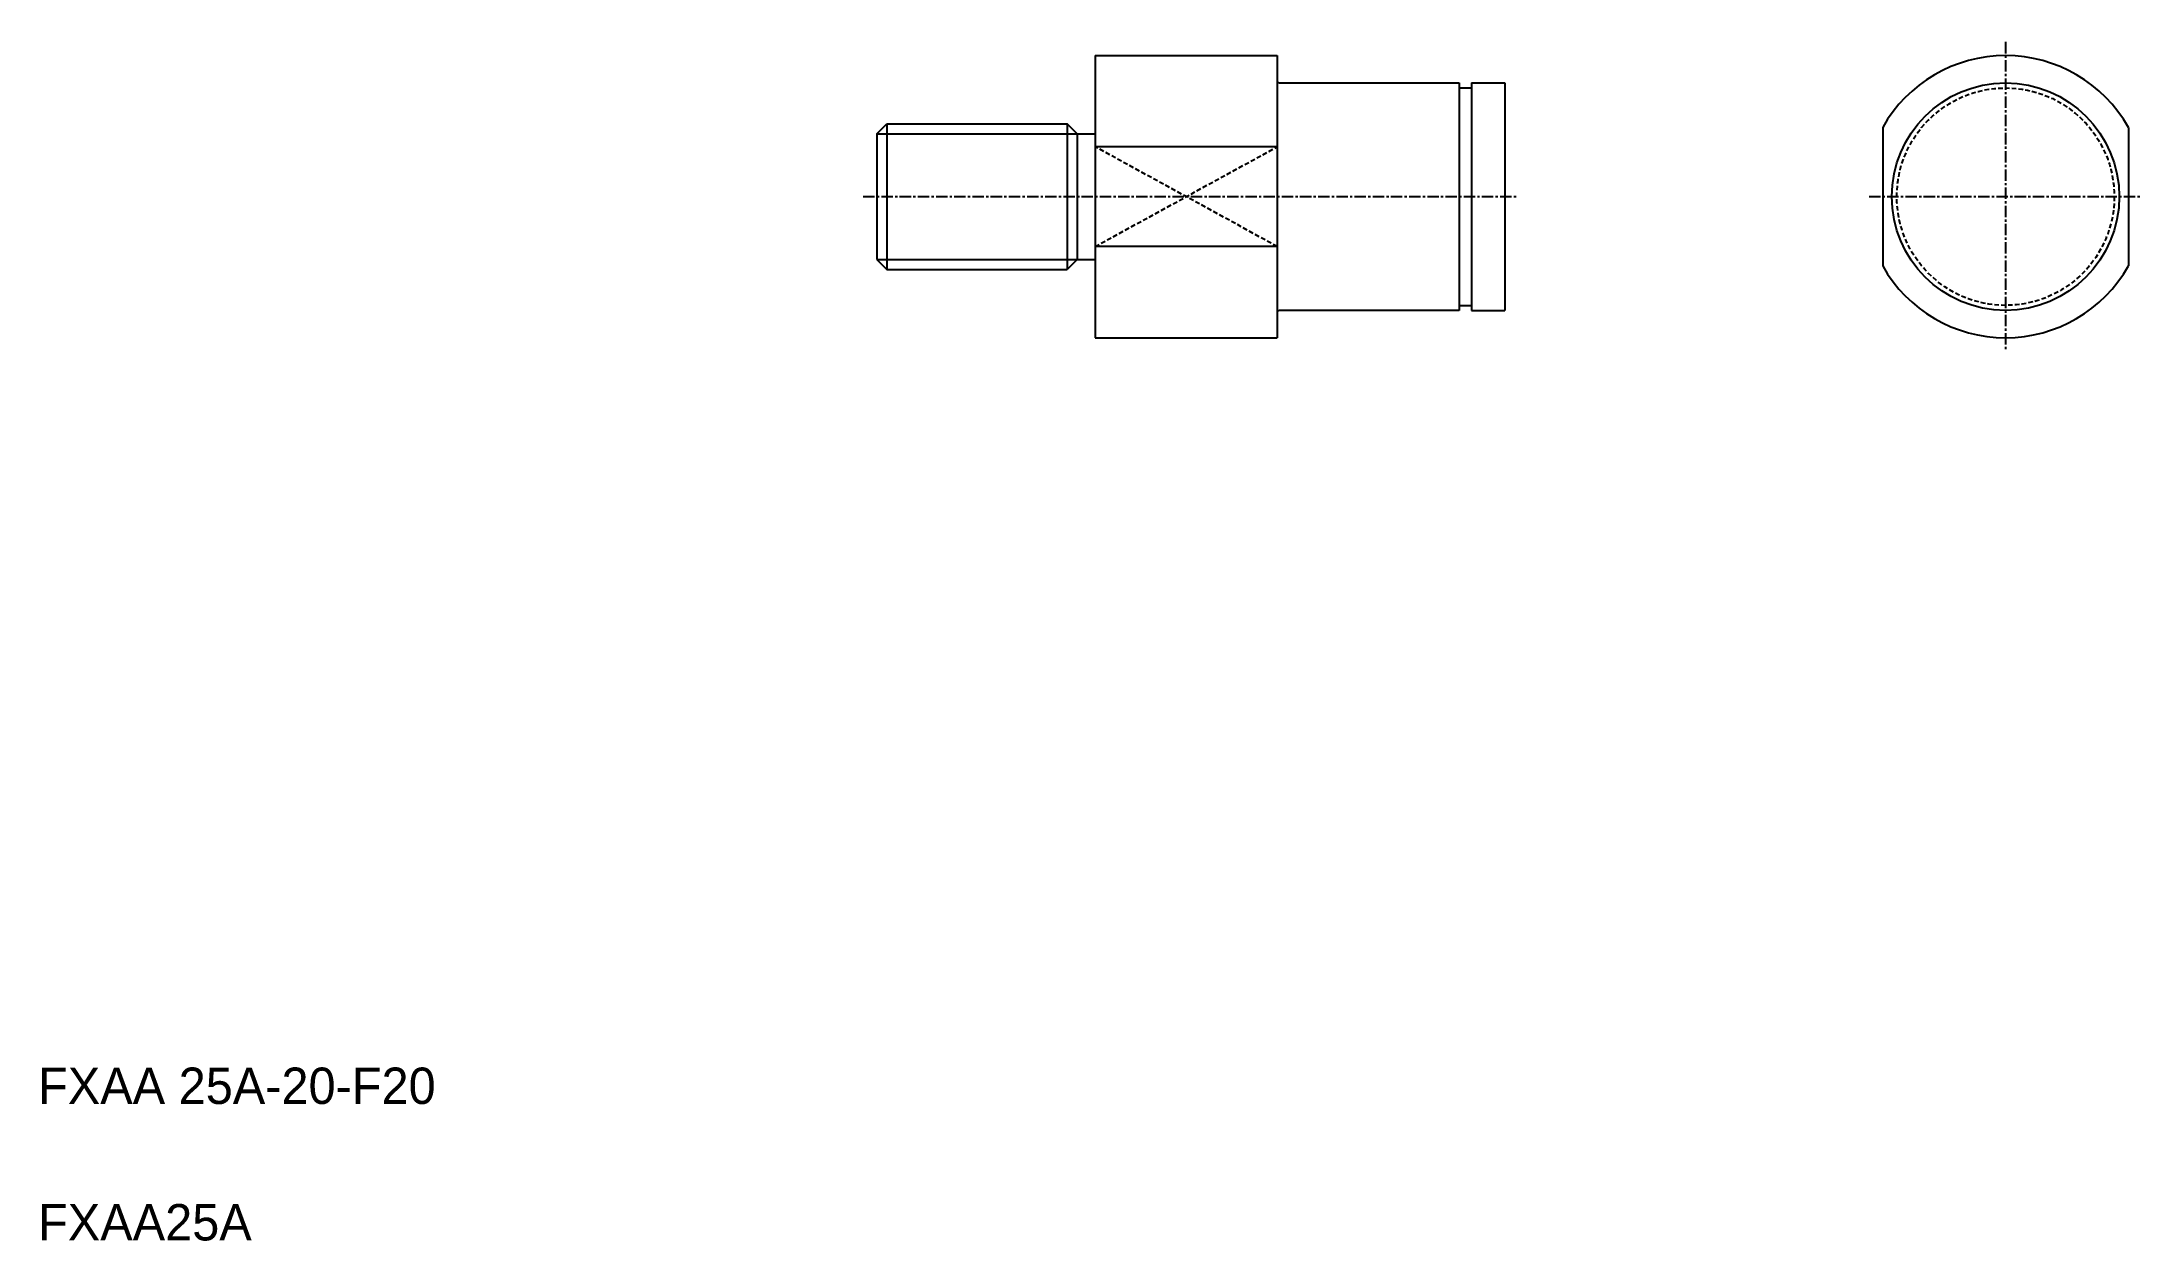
# Model space of a CAD drawing. Extents: x 13 to 244, y 92 to 223.
import ezdxf

# ---------------------------------------------------------------- set-up
doc = ezdxf.new("R2010")
doc.units = 0
doc.linetypes.add('CENTER', pattern=[2, 1.25, -0.25, 0.25, -0.25])
doc.linetypes.add('DASHED', pattern=[0.75, 0.5, -0.25])
doc.layers.get('0').update_dxf_attribs({"linetype": 'CONTINUOUS'})
doc.layers.add('CENTER', color=1, linetype='CENTER')

msp = doc.modelspace()

# ---------------------------------------------------------------- linework, layer by layer
at = {"color": 7, "linetype": 'CONTINUOUS'}
for p, q in [((129.22, 221.86), (129.22, 190.86)), ((129.22, 221.86), (149.22, 221.86)), ((149.22, 221.86), (149.22, 190.86)), ((149.42, 218.86), (169.22, 218.86)), ((154.37, 218.86), (154.37, 218.86)), ((159.32, 218.86), (159.32, 218.86)), ((169.22, 218.86), (169.22, 193.86)), ((169.22, 218.31), (170.57, 218.31)), ((170.57, 218.86), (170.57, 193.86)), ((170.57, 218.86), (174.22, 218.86)), ((174.22, 218.86), (174.22, 193.86)), ((105.22, 213.28), (106.3, 214.36)), ((105.22, 213.28), (105.22, 199.44)), ((106.3, 214.36), (106.3, 198.36)), ((106.3, 214.36), (126.13, 214.36)), ((126.13, 214.36), (126.13, 198.36)), ((127.22, 213.28), (126.13, 214.36)), ((127.22, 213.28), (129.22, 213.28)), ((127.22, 213.28), (127.22, 199.44)), ((215.77, 213.97), (215.77, 198.74)), ((242.77, 213.97), (242.77, 198.74)), ((149.22, 211.84), (129.22, 211.84)), ((127.22, 209.82), (127.22, 209.82)), ((105.22, 206.36), (105.22, 206.36)), ((127.22, 206.36), (127.22, 206.36)), ((149.22, 200.88), (129.22, 200.88)), ((105.22, 199.44), (106.3, 198.36)), ((127.22, 199.44), (126.13, 198.36)), ((127.22, 199.44), (129.22, 199.44)), ((106.3, 198.36), (126.13, 198.36)), ((169.22, 194.41), (170.57, 194.41)), ((169.22, 193.86), (149.42, 193.86)), ((170.57, 193.86), (174.22, 193.86)), ((129.22, 190.86), (149.22, 190.86))]:
    msp.add_line(p, q, dxfattribs=at)
at = {"color": 3, "linetype": 'CONTINUOUS'}
for p, q in [((105.22, 213.28), (127.22, 213.28)), ((105.22, 199.44), (127.22, 199.44))]:
    msp.add_line(p, q, dxfattribs=at)
at = {"color": 3, "linetype": 'DASHED'}
for p, q in [((129.22, 200.88), (149.22, 211.84)), ((149.22, 200.88), (129.22, 211.84))]:
    msp.add_line(p, q, dxfattribs=at)
at = {"color": 7, "linetype": 'CONTINUOUS'}
msp.add_circle((229.27, 206.36), 12.5, dxfattribs=at)
at = {"color": 3, "linetype": 'DASHED'}
msp.add_circle((229.27, 206.36), 11.95, dxfattribs=at)
at = {"color": 7, "linetype": 'CONTINUOUS'}
for centre, radius, start, end in [((229.27, 206.36), 15.5, 29.4287, 150.5713), ((149.42, 219.06), 0.2, 180, 270), ((229.27, 206.36), 15.5, 209.4287, 330.5713), ((149.42, 193.66), 0.2, 90, 180)]:
    msp.add_arc(centre, radius, start, end, dxfattribs=at)
at = {"layer": 'CENTER', "color": 1, "linetype": 'CENTER'}
for p, q in [((229.27, 223.36), (229.27, 189.36)), ((103.72, 206.36), (175.72, 206.36)), ((214.27, 206.36), (244.27, 206.36))]:
    msp.add_line(p, q, dxfattribs=at)

# ---------------------------------------------------------------- texts
at = {"color": 7, "linetype": 'CONTINUOUS'}
for s, p in [('FXAA 25A-20-F20', (13.02, 106.64)), ('FXAA25A', (13.02, 91.64))]:
    msp.add_text(s, height=4, dxfattribs=at).set_placement(p)

doc.saveas('drawing.dxf')
